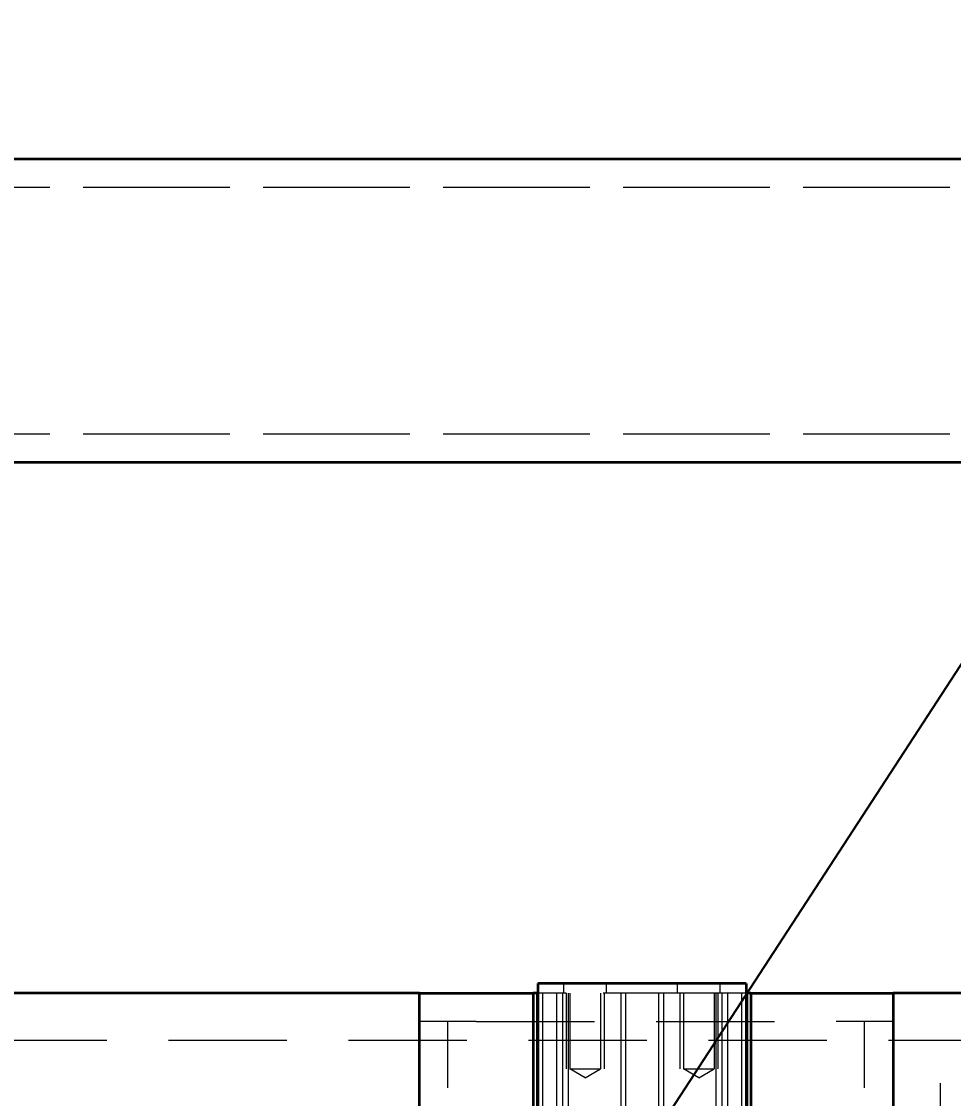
# Model space of a CAD drawing. Header units: millimetres. Extents: x -10155 to 20189, y -25550 to -22580.
# Drawn here: x -8953.2 to -8854.9, y -23031.1 to -22917.5 of the extents above; entities that cross this region are included whole.
import ezdxf

# ---------------------------------------------------------------- set-up
doc = ezdxf.new("R2010")
doc.units = ezdxf.units.MM
doc.linetypes.add('HIDDEN-HOKUTO', pattern=[3.8, 2.5, -1.3])
doc.layers.add('AM_HID', color=1, linetype='HIDDEN-HOKUTO', lineweight=25)
doc.layers.add('word_dim', color=253, linetype='Continuous')
doc.styles.get("Standard").update_dxf_attribs({"font": 'romans.shx', "bigfont": 'bigfont.shx'})
doc.dimstyles.new('RS-1-5', dxfattribs={"dimscale": 5, "dimtxt": 3.5, "dimasz": 3, "dimexe": 1, "dimexo": 0, "dimgap": 1, "dimtad": 3, "dimdsep": 46, "dimtxsty": 'Standard', "dimblk1": 'OPEN', "dimblk2": 'OPEN', "dimsah": 1, "dimcen": 0, "dimclrd": 256, "dimclre": 256, "dimclrt": 3, "dimadec": 0, "dimazin": 0, "dimtfac": 1, "dimtmove": 0, "dimatfit": 3, "dimldrblk": 'OPEN', "dimfxl": 0, "dimtolj": 1, "dimtzin": 0, "dimarcsym": 0})

# ---------------------------------------------------------------- blocks, each defined once
blk = doc.blocks.new('_Open')
at = {"color": 0, "lineweight": -2}
for p, q in [((-1, 0.1667), (0, 0)), ((-1, -0.1667), (0, 0)), ((0, 0), (-1, 0))]:
    blk.add_line(p, q, dxfattribs=at)
blk = doc.blocks.new('*D754')
at = {"layer": 'DEFPOINTS', "color": 0, "ltscale": 2}
for p in [(-8616.25, -22750.69), (-9696.25, -23547.81), (-8616.25, -23589.18)]:
    blk.add_point(p, dxfattribs=at)
at = {"layer": 'word_dim', "lineweight": -2, "ltscale": 2}
for p, q in [((-9696.25, -23547.81), (-9696.25, -22745.69)), ((-8616.25, -23589.18), (-8616.25, -22745.69)), ((-9681.25, -22750.69), (-8631.25, -22750.69))]:
    blk.add_line(p, q, dxfattribs=at)
at = {"layer": 'word_dim', "lineweight": -2, "ltscale": 2, "xscale": 15, "yscale": 15, "zscale": 15, "rotation": 180}
blk.add_blockref('_Open', (-9696.25, -22750.69), dxfattribs=at)
at = {"layer": 'word_dim', "lineweight": -2, "ltscale": 2, "xscale": 15, "yscale": 15, "zscale": 15}
blk.add_blockref('_Open', (-8616.25, -22750.69), dxfattribs=at)
at = {"layer": 'word_dim', "color": 3, "ltscale": 2, "insert": (-9156.25, -22736.94), "char_height": 17.5, "attachment_point": 5}
blk.add_mtext('\\A1;1080', dxfattribs=at)
blk = doc.blocks.new('aa1')
for p, q in [((-0.4, 0.0667), (0, 0)), ((0, 0), (-1, 0)), ((-0.4, -0.0667), (0, 0))]:
    blk.add_line(p, q)
blk = doc.blocks.new('aa2')
blk.add_circle((0, 0), 1)
blk = doc.blocks.new('*D768')
at = {"layer": 'DEFPOINTS', "color": 0, "linetype": 'Continuous', "ltscale": 2}
for p in [(-8745.48, -22818.67), (-8745.48, -22818.67), (-8946.47, -23127.17)]:
    blk.add_point(p, dxfattribs=at)
at = {"layer": 'word_dim', "linetype": 'Continuous', "lineweight": -2, "ltscale": 2}
blk.add_line((-8926, -23095.75), (-8765.95, -22850.09), dxfattribs=at)
at = {"layer": 'word_dim', "linetype": 'Continuous', "lineweight": -2, "ltscale": 2, "xscale": 37.5, "yscale": 37.5, "zscale": 37.5}
for name, p, rotation in [('aa2', (-8745.48, -22818.67), 56.91535859627189), ('aa1', (-8946.47, -23127.17), 236.9153585962719)]:
    blk.add_blockref(name, p, dxfattribs=dict(at, rotation=rotation))
at = {"layer": 'word_dim', "color": 3, "linetype": 'Continuous', "ltscale": 2, "insert": (-8845.98, -22972.92), "char_height": 0.000005, "attachment_point": 5, "rotation": 56.9154}
blk.add_mtext('\\A1;368.2', dxfattribs=at)

msp = doc.modelspace()

# ---------------------------------------------------------------- linework, layer by layer
at = {"color": 7, "lineweight": 35}
for p, q in [((-9532.748, -22932.004), (-8832.748, -22932.004)), ((-9459.748, -22932.004), (-8779.748, -22932.004)), ((-9532.748, -22964.004), (-8832.748, -22964.004)), ((-9459.748, -22964.004), (-8779.748, -22964.004)), ((-8911.248, -23020.004), (-8956.248, -23020.004)), ((-8876.748, -23019.004), (-8898.748, -23019.004)), ((-8837.248, -23020.004), (-8861.248, -23020.004))]:
    msp.add_line(p, q, dxfattribs=at)
at = {"color": 7, "lineweight": 35, "ltscale": 0.449995}
for p, q in [((-8911.248, -23038.004), (-8911.248, -23020.004)), ((-8861.248, -23020.004), (-8861.248, -23038.004))]:
    msp.add_line(p, q, dxfattribs=at)
at = {"color": 7, "lineweight": 35, "ltscale": 0.3}
msp.add_line((-8911.248, -23020.004), (-8899.248, -23020.004), dxfattribs=at)
at = {"color": 7, "lineweight": 35, "ltscale": 0.010516}
msp.add_line((-8898.827, -23020.004), (-8899.248, -23020.004), dxfattribs=at)
at = {"color": 7, "lineweight": 35, "ltscale": 0.449998}
for p, q in [((-8899.248, -23020.004), (-8899.248, -23038.004)), ((-8898.827, -23020.004), (-8898.827, -23038.004)), ((-8876.668, -23020.004), (-8876.668, -23038.004)), ((-8876.248, -23020.004), (-8876.248, -23038.004))]:
    msp.add_line(p, q, dxfattribs=at)
at = {"color": 7, "lineweight": 35, "ltscale": 0.001984}
msp.add_line((-8898.748, -23020.004), (-8898.827, -23020.004), dxfattribs=at)
at = {"color": 7, "lineweight": 35, "ltscale": 0.05}
for p, q in [((-8898.748, -23019.004), (-8898.748, -23021.004)), ((-8876.748, -23019.004), (-8876.748, -23021.004))]:
    msp.add_line(p, q, dxfattribs=at)
at = {"color": 7, "lineweight": 35, "ltscale": 0.00199}
msp.add_line((-8876.668, -23020.004), (-8876.748, -23020.004), dxfattribs=at)
at = {"color": 7, "lineweight": 35, "ltscale": 0.01051}
msp.add_line((-8876.248, -23020.004), (-8876.668, -23020.004), dxfattribs=at)
at = {"color": 7, "lineweight": 35, "ltscale": 0.375}
msp.add_line((-8876.248, -23020.004), (-8861.248, -23020.004), dxfattribs=at)
at = {"color": 7, "lineweight": 35, "ltscale": 0.424997}
for p, q in [((-8898.748, -23021.004), (-8898.748, -23038.004)), ((-8876.748, -23021.004), (-8876.748, -23038.004))]:
    msp.add_line(p, q, dxfattribs=at)
at = {"layer": 'AM_HID', "color": 1, "lineweight": 13, "ltscale": 5}
for p, q in [((-9532.748, -22935.004), (-8832.748, -22935.004)), ((-9459.748, -22935.004), (-8779.748, -22935.004)), ((-9532.748, -22961.004), (-8832.748, -22961.004)), ((-9459.748, -22961.004), (-8779.748, -22961.004)), ((-8898.839, -23020.004), (-8898.839, -23850.004)), ((-8896.783, -23020.004), (-8898.748, -23020.004)), ((-8876.748, -23020.004), (-8898.748, -23020.004)), ((-8898.248, -23020.004), (-8898.248, -23850.004)), ((-8896.158, -23020.004), (-8896.783, -23020.004)), ((-8896.783, -23020.004), (-8896.783, -23850.004)), ((-8896.781, -23020.004), (-8896.781, -23850.004)), ((-8879.337, -23020.004), (-8896.158, -23020.004)), ((-8896.158, -23020.004), (-8896.158, -23850.004)), ((-8895.998, -23020.004), (-8895.998, -23019.004)), ((-8895.748, -23020.004), (-8895.748, -23028.004)), ((-8895.547, -23020.004), (-8895.547, -23850.004)), ((-8895.368, -23020.004), (-8895.368, -23028.004)), ((-8892.126, -23020.004), (-8892.126, -23028.004)), ((-8891.748, -23020.004), (-8891.748, -23028.004)), ((-8891.498, -23020.004), (-8891.498, -23019.004)), ((-8889.998, -23020.004), (-8889.998, -23042.323)), ((-8889.498, -23020.004), (-8889.498, -23041.973)), ((-8885.998, -23020.004), (-8885.998, -23041.973)), ((-8885.498, -23020.004), (-8885.498, -23042.323)), ((-8883.998, -23020.004), (-8883.998, -23019.004)), ((-8883.748, -23020.004), (-8883.748, -23028.004)), ((-8883.368, -23020.004), (-8883.368, -23028.004)), ((-8880.126, -23020.004), (-8880.126, -23028.004)), ((-8879.947, -23020.004), (-8879.947, -23850.004)), ((-8879.748, -23020.004), (-8879.748, -23028.004)), ((-8879.498, -23020.004), (-8879.498, -23019.004)), ((-8879.337, -23020.004), (-8879.337, -23850.004)), ((-8878.712, -23020.004), (-8879.337, -23020.004)), ((-8878.714, -23020.004), (-8878.714, -23850.004)), ((-8878.712, -23020.004), (-8878.712, -23850.004)), ((-8876.748, -23020.004), (-8878.712, -23020.004)), ((-8877.248, -23020.004), (-8877.248, -23850.004)), ((-8876.656, -23020.004), (-8876.656, -23850.004)), ((-8905.248, -23023.004), (-8911.248, -23023.004)), ((-8905.248, -23023.004), (-8911.248, -23023.004)), ((-8908.248, -23847.004), (-8908.248, -23023.004)), ((-8905.248, -23023.004), (-8867.248, -23023.004)), ((-8905.248, -23023.004), (-8867.248, -23023.004)), ((-8861.248, -23023.004), (-8867.248, -23023.004)), ((-8861.248, -23023.004), (-8867.248, -23023.004)), ((-8864.248, -23847.004), (-8864.248, -23023.004)), ((-8621.248, -23025.004), (-9076.248, -23025.004)), ((-8856.248, -23080.004), (-8856.248, -23025.004)), ((-8895.368, -23028.004), (-8892.97, -23028.004)), ((-8893.748, -23028.94), (-8895.368, -23028.004)), ((-8894.525, -23028.004), (-8892.126, -23028.004)), ((-8893.748, -23028.94), (-8892.126, -23028.004)), ((-8883.368, -23028.004), (-8880.97, -23028.004)), ((-8881.748, -23028.94), (-8883.368, -23028.004)), ((-8882.525, -23028.004), (-8880.126, -23028.004)), ((-8881.748, -23028.94), (-8880.126, -23028.004))]:
    msp.add_line(p, q, dxfattribs=at)

# ---------------------------------------------------------------- dimensions: what is measured, and where the dimension line sits
at = {"layer": 'word_dim', "ltscale": 2}
dim = msp.add_linear_dim(base=(-8616.248, -22750.69), p1=(-9696.248, -23547.806), p2=(-8616.248, -23589.18), dimstyle='RS-1-5', dxfattribs=at)
dim.commit()
dim.dimension.update_dxf_attribs({"geometry": '*D754', "text_midpoint": (-9156.248, -22736.94)})
at = {"layer": 'word_dim', "color": 3, "linetype": 'Continuous', "ltscale": 2}
dim = msp.add_aligned_dim(p1=(-8946.473, -23127.169), p2=(-8745.481, -22818.667), distance=0, dimstyle='RS-1-5', override={"dimtxt": 1e-06, "dimasz": 7.5, "dimgap": 0, "dimblk1": 'aa1', "dimblk2": 'aa2', "dimse1": 1, "dimse2": 1}, dxfattribs=at)
dim.commit()
dim.dimension.update_dxf_attribs({"geometry": '*D768', "text_midpoint": (-8845.977, -22972.918)})

doc.saveas('drawing.dxf')
